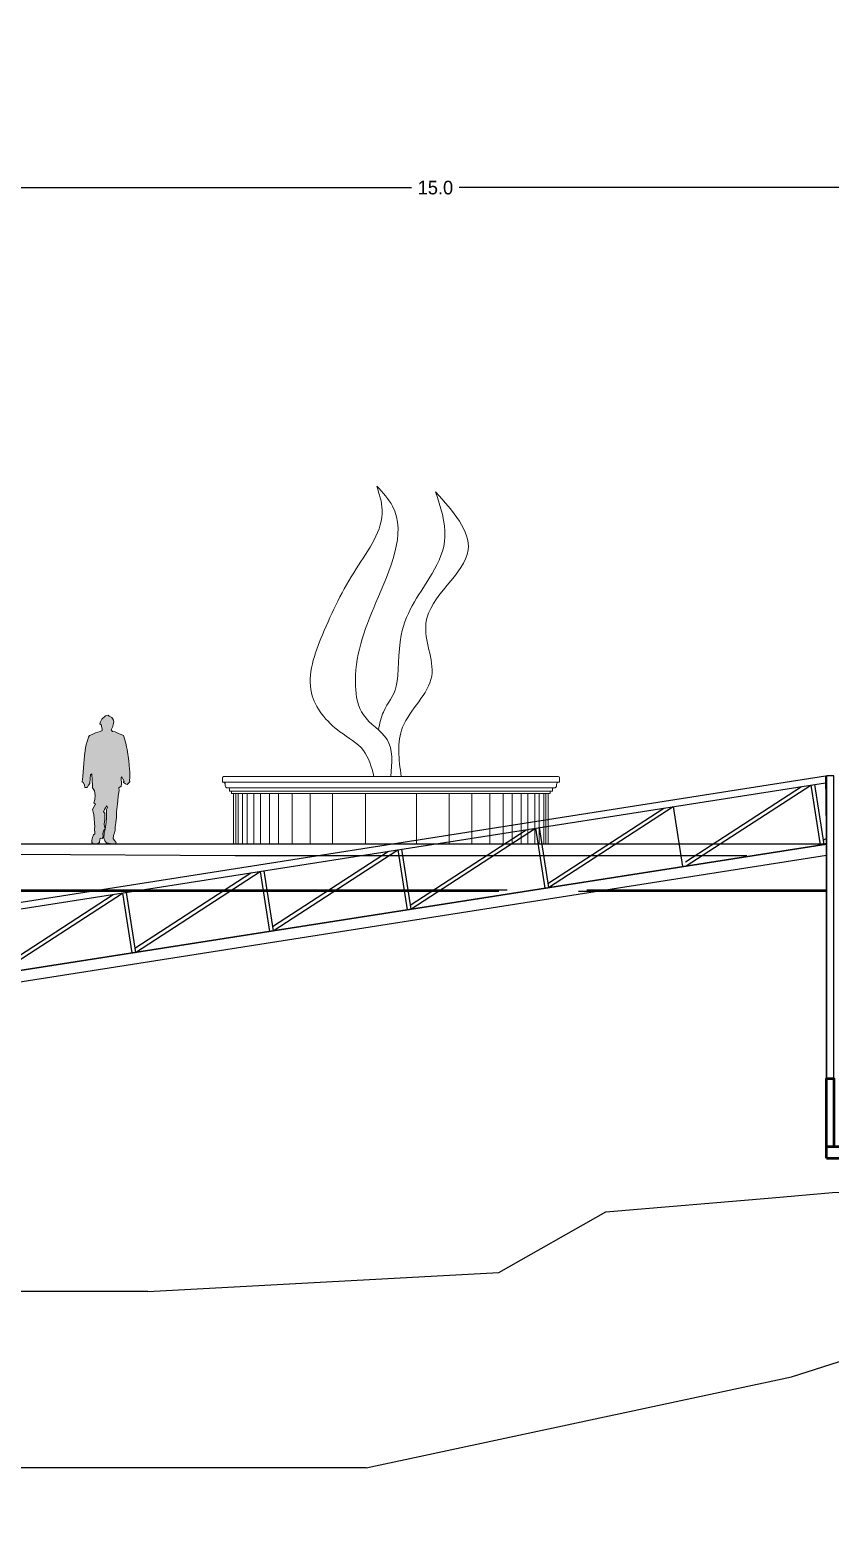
# Model space of a CAD drawing. Header units: metres. Extents: x -57 to 501, y 45 to 307.
# Drawn here: x 94.61 to 105.17, y 244.45 to 264.14 of the extents above; entities that cross this region are included whole.
import ezdxf

# ---------------------------------------------------------------- set-up
doc = ezdxf.new("R2010")
doc.units = ezdxf.units.M
doc.layers.add('atras', color=7, linetype='Continuous')
doc.layers.add('Fachadas', color=253, linetype='Continuous', lineweight=9)
doc.layers.add('mobiliario', color=252, linetype='Continuous', lineweight=9)
doc.dimstyles.get("Standard").update_dxf_attribs({"dimtxt": 0.18, "dimasz": 0.18, "dimexe": 0.18, "dimexo": 0.0625, "dimgap": 0.09, "dimtad": 0, "dimtih": 1, "dimtoh": 1, "dimdec": 1, "dimzin": 0, "dimdsep": 46, "dimtxsty": 'Standard', "dimcen": 0.09, "dimadec": 0, "dimazin": 0, "dimtfac": 1, "dimtdec": 1, "dimtofl": 0, "dimtmove": 0, "dimatfit": 3, "dimfxl": 1, "dimtolj": 1, "dimtzin": 0, "dimarcsym": 0})

# ---------------------------------------------------------------- blocks, each defined once
blk = doc.blocks.new('*D10')
at = {"layer": 'atras', "color": 0, "lineweight": -2, "transparency": 16777216}
for p, q in [((92.461, 264.074), (92.461, 261.874)), ((107.461, 264.074), (107.461, 261.874)), ((92.641, 262.054), (99.646, 262.054)), ((107.281, 262.054), (100.276, 262.054))]:
    blk.add_line(p, q, dxfattribs=at)
at = {"layer": 'atras', "color": 0, "transparency": 16777216}
for points in [[(92.641, 262.084), (92.641, 262.024), (92.461, 262.054)], [(107.281, 262.084), (107.281, 262.024), (107.461, 262.054)]]:
    blk.add_solid(points, dxfattribs=at)
at = {"layer": 'Defpoints', "color": 0, "transparency": 16777216}
for p in [(92.461, 264.137), (107.461, 264.137), (107.461, 262.054)]:
    blk.add_point(p, dxfattribs=at)
at = {"layer": 'atras', "color": 0, "transparency": 16777216, "insert": (99.961, 262.054), "char_height": 0.18, "attachment_point": 5}
blk.add_mtext('\\A1;15.0', dxfattribs=at)

msp = doc.modelspace()

# ---------------------------------------------------------------- hatches: boundary and pattern name
at = {"layer": 'Fachadas', "true_color": 0x22346e}
h = msp.add_hatch(color=159, dxfattribs=at)
h.dxf.hatch_style = 1
edge = h.paths.add_edge_path()
edge.add_line((95.894, 254.638), (95.882, 254.673))
edge.add_line((95.882, 254.673), (95.875, 254.722))
edge.add_line((95.875, 254.722), (95.846, 254.825))
edge.add_line((95.846, 254.825), (95.814, 254.836))
edge.add_line((95.814, 254.836), (95.789, 254.846))
edge.add_line((95.789, 254.846), (95.761, 254.861))
edge.add_line((95.761, 254.861), (95.736, 254.871))
edge.add_line((95.736, 254.871), (95.699, 254.876))
edge.add_line((95.699, 254.876), (95.681, 254.897))
edge.add_line((95.681, 254.897), (95.691, 254.918))
edge.add_line((95.691, 254.918), (95.702, 254.944))
edge.add_line((95.702, 254.944), (95.707, 254.969))
edge.add_line((95.707, 254.969), (95.713, 254.988))
edge.add_line((95.713, 254.988), (95.719, 255.007))
edge.add_line((95.719, 255.007), (95.711, 255.025))
edge.add_line((95.711, 255.025), (95.698, 255.048))
edge.add_line((95.698, 255.048), (95.69, 255.062))
edge.add_line((95.69, 255.062), (95.657, 255.081))
edge.add_line((95.657, 255.081), (95.641, 255.09))
edge.add_line((95.641, 255.09), (95.608, 255.084))
edge.add_line((95.608, 255.084), (95.56, 255.04))
edge.add_line((95.56, 255.04), (95.541, 255.003))
edge.add_line((95.541, 255.003), (95.533, 254.977))
edge.add_line((95.533, 254.977), (95.553, 254.959))
edge.add_line((95.553, 254.959), (95.556, 254.941))
edge.add_line((95.556, 254.941), (95.562, 254.911))
edge.add_line((95.562, 254.911), (95.562, 254.889))
edge.add_line((95.562, 254.889), (95.537, 254.877))
edge.add_line((95.537, 254.877), (95.474, 254.857))
edge.add_line((95.474, 254.857), (95.432, 254.838))
edge.add_line((95.432, 254.838), (95.396, 254.825))
edge.add_line((95.396, 254.825), (95.384, 254.8))
edge.add_line((95.384, 254.8), (95.371, 254.756))
edge.add_line((95.371, 254.756), (95.349, 254.686))
edge.add_line((95.349, 254.686), (95.331, 254.561))
edge.add_line((95.331, 254.561), (95.319, 254.454))
edge.add_line((95.319, 254.454), (95.309, 254.281))
edge.add_line((95.309, 254.281), (95.299, 254.213))
edge.add_line((95.299, 254.213), (95.314, 254.204))
edge.add_line((95.314, 254.204), (95.329, 254.172))
edge.add_line((95.329, 254.172), (95.335, 254.137))
edge.add_line((95.335, 254.137), (95.366, 254.136))
edge.add_line((95.366, 254.136), (95.381, 254.167))
edge.add_line((95.381, 254.167), (95.4, 254.189))
edge.add_line((95.4, 254.189), (95.403, 254.259))
edge.add_line((95.403, 254.259), (95.408, 254.304))
edge.add_line((95.408, 254.304), (95.425, 254.318))
edge.add_line((95.425, 254.318), (95.43, 254.232))
edge.add_line((95.43, 254.232), (95.437, 254.173))
edge.add_line((95.437, 254.173), (95.437, 254.133))
edge.add_line((95.437, 254.133), (95.461, 254.094))
edge.add_line((95.461, 254.094), (95.471, 254.032))
edge.add_line((95.471, 254.032), (95.465, 253.981))
edge.add_line((95.465, 253.981), (95.453, 253.934))
edge.add_line((95.453, 253.934), (95.476, 253.917))
edge.add_line((95.476, 253.917), (95.457, 253.887))
edge.add_line((95.457, 253.887), (95.436, 253.849))
edge.add_line((95.436, 253.849), (95.445, 253.814))
edge.add_line((95.445, 253.814), (95.453, 253.781))
edge.add_line((95.453, 253.781), (95.467, 253.615))
edge.add_line((95.467, 253.615), (95.463, 253.602))
edge.add_line((95.463, 253.602), (95.468, 253.525))
edge.add_line((95.468, 253.525), (95.45, 253.512))
edge.add_line((95.45, 253.512), (95.434, 253.479))
edge.add_line((95.434, 253.479), (95.425, 253.443))
edge.add_line((95.425, 253.443), (95.427, 253.412))
edge.add_line((95.427, 253.412), (95.444, 253.396))
edge.add_line((95.444, 253.396), (95.48, 253.395))
edge.add_line((95.48, 253.395), (95.506, 253.399))
edge.add_line((95.506, 253.399), (95.526, 253.412))
edge.add_line((95.526, 253.412), (95.529, 253.427))
edge.add_line((95.529, 253.427), (95.531, 253.443))
edge.add_line((95.531, 253.443), (95.535, 253.47))
edge.add_line((95.535, 253.47), (95.562, 253.464))
edge.add_line((95.562, 253.464), (95.577, 253.486))
edge.add_line((95.577, 253.486), (95.573, 253.53))
edge.add_line((95.573, 253.53), (95.581, 253.56))
edge.add_line((95.581, 253.56), (95.59, 253.582))
edge.add_line((95.59, 253.582), (95.601, 253.588))
edge.add_line((95.601, 253.588), (95.59, 253.648))
edge.add_line((95.59, 253.648), (95.592, 253.689))
edge.add_line((95.592, 253.689), (95.599, 253.712))
edge.add_line((95.599, 253.712), (95.597, 253.797))
edge.add_line((95.597, 253.797), (95.581, 253.816))
edge.add_line((95.581, 253.816), (95.594, 253.846))
edge.add_line((95.594, 253.846), (95.606, 253.868))
edge.add_line((95.606, 253.868), (95.621, 253.895))
edge.add_line((95.621, 253.895), (95.633, 253.872))
edge.add_line((95.633, 253.872), (95.618, 253.849))
edge.add_line((95.618, 253.849), (95.621, 253.807))
edge.add_line((95.621, 253.807), (95.621, 253.745))
edge.add_line((95.621, 253.745), (95.615, 253.682))
edge.add_line((95.615, 253.682), (95.601, 253.588))
edge.add_line((95.601, 253.588), (95.591, 253.533))
edge.add_line((95.591, 253.533), (95.586, 253.468))
edge.add_line((95.586, 253.468), (95.598, 253.432))
edge.add_line((95.598, 253.432), (95.62, 253.407))
edge.add_line((95.62, 253.407), (95.644, 253.403))
edge.add_line((95.644, 253.403), (95.669, 253.398))
edge.add_line((95.669, 253.398), (95.702, 253.393))
edge.add_spline(control_points=[(95.702, 253.393), (95.715, 253.393), (95.728, 253.393), (95.741, 253.393)], knot_values=[1.132005, 1.132005, 1.132005, 1.132005, 1.134713, 1.134713, 1.134713, 1.134713], weights=[1, 1, 1, 1], degree=3, periodic=0)
edge.add_line((95.741, 253.393), (95.748, 253.411))
edge.add_line((95.748, 253.411), (95.724, 253.44))
edge.add_line((95.724, 253.44), (95.707, 253.464))
edge.add_line((95.707, 253.464), (95.714, 253.502))
edge.add_line((95.714, 253.502), (95.726, 253.539))
edge.add_line((95.726, 253.539), (95.735, 253.576))
edge.add_line((95.735, 253.576), (95.736, 253.62))
edge.add_line((95.736, 253.62), (95.743, 253.67))
edge.add_line((95.743, 253.67), (95.753, 253.744))
edge.add_line((95.753, 253.744), (95.751, 253.816))
edge.add_line((95.751, 253.816), (95.765, 253.921))
edge.add_line((95.765, 253.921), (95.768, 253.963))
edge.add_line((95.768, 253.963), (95.775, 254.023))
edge.add_line((95.775, 254.023), (95.788, 254.098))
edge.add_line((95.788, 254.098), (95.783, 254.133))
edge.add_line((95.783, 254.133), (95.814, 254.154))
edge.add_line((95.814, 254.154), (95.818, 254.18))
edge.add_line((95.818, 254.18), (95.814, 254.264))
edge.add_line((95.814, 254.264), (95.823, 254.278))
edge.add_line((95.823, 254.278), (95.837, 254.252))
edge.add_line((95.837, 254.252), (95.854, 254.219))
edge.add_line((95.854, 254.219), (95.846, 254.213))
edge.add_line((95.846, 254.213), (95.844, 254.202))
edge.add_line((95.844, 254.202), (95.873, 254.188))
edge.add_line((95.873, 254.188), (95.893, 254.176))
edge.add_line((95.893, 254.176), (95.907, 254.189))
edge.add_line((95.907, 254.189), (95.926, 254.214))
edge.add_line((95.926, 254.214), (95.924, 254.236))
edge.add_line((95.924, 254.236), (95.926, 254.268))
edge.add_line((95.926, 254.268), (95.93, 254.347))
edge.add_line((95.93, 254.347), (95.924, 254.374))
edge.add_line((95.924, 254.374), (95.92, 254.438))
edge.add_line((95.92, 254.438), (95.914, 254.488))
edge.add_line((95.914, 254.488), (95.894, 254.638))

# ---------------------------------------------------------------- linework, layer by layer
at = {"color": 9, "true_color": 0xc7c8ca}
for points in [[(99.047, 245.159), (104.662, 246.36), (107.169, 247.161), (112.669, 247.161), (117.714, 247.708), (121.617, 248.131), (122.62, 248.131)], [(99.047, 245.159), (94.147, 245.159), (92.197, 245.159), (90.687, 245.159), (88.997, 245.159), (88.137, 245.159), (87.657, 245.159), (83.913, 244.501), (83.641, 244.453), (83.172, 244.371), (81.967, 244.159), (81.737, 244.159), (80.953, 243.873), (80.253, 243.617), (79.965, 243.512), (79.802, 243.453), (79.53, 243.354), (79.358, 243.291), (79.171, 243.223), (78.997, 243.159), (77.553, 242.862), (76.853, 242.719), (75.634, 242.468)]]:
    msp.add_lwpolyline(points, dxfattribs=at)
at = {"layer": 'atras', "color": 251, "true_color": 0x636466}
for p, q in [((95.177, 253.391), (93.096, 253.391)), ((97.32, 253.391), (95.177, 253.391)), ((98.926, 253.391), (97.32, 253.391)), ((105.12, 253.391), (98.926, 253.391)), ((105.12, 253.241), (105.12, 253.391)), ((94.42, 253.258), (97.32, 253.241)), ((97.32, 253.241), (97.893, 253.241)), ((97.893, 253.241), (104.072, 253.241)), ((105.12, 252.782), (105.12, 253.241)), ((94.619, 252.766), (92.949, 252.766)), ((94.729, 252.782), (92.953, 252.782)), ((100.8, 252.766), (94.619, 252.766)), ((100.91, 252.782), (94.729, 252.782)), ((105.12, 252.766), (101.848, 252.766)), ((105.12, 252.782), (101.958, 252.782)), ((105.12, 252.766), (105.12, 252.782)), ((105.12, 250.816), (105.12, 252.766)), ((105.12, 250.649), (105.12, 250.816)), ((105.12, 250.608), (105.12, 250.649)), ((105.12, 249.942), (105.12, 250.608))]:
    msp.add_line(p, q, dxfattribs=at)
at = {"layer": 'atras', "lineweight": 50}
for p, q in [((105.12, 249.608), (105.12, 249.942)), ((105.12, 249.396), (105.12, 249.608)), ((105.12, 249.246), (105.12, 249.396)), ((106.395, 249.396), (105.12, 249.396)), ((105.12, 249.246), (106.406, 249.246))]:
    msp.add_line(p, q, dxfattribs=at)
at = {"layer": 'atras', "color": 251, "true_color": 0x636466}
for points in [[(92.36, 252.292), (105.108, 254.29)], [(92.36, 252.292), (105.108, 254.29)], [(92.36, 252.292), (105.108, 254.29)], [(92.36, 252.292), (105.108, 254.29)], [(92.411, 252.209), (105.109, 254.199)], [(103.263, 253.156), (104.794, 254.151)], [(103.272, 253.102), (104.915, 254.169), (105.039, 253.379)], [(104.965, 254.177), (105.089, 253.386)], [(105.108, 254.291), (105.12, 253.239)], [(105.22, 250.296), (105.22, 253.391), (105.22, 254.291), (105.12, 254.291), (105.12, 250.296)], [(101.446, 252.871), (102.977, 253.866)], [(101.455, 252.817), (103.098, 253.885), (103.222, 253.094)], [(99.629, 252.586), (101.16, 253.581)], [(99.638, 252.532), (101.281, 253.6), (101.405, 252.809)], [(101.331, 253.608), (101.455, 252.817)], [(105.12, 253.391), (92.42, 251.4)], [(105.12, 253.391), (92.42, 251.4)], [(92.42, 251.4), (105.12, 253.391)], [(105.12, 253.391), (92.42, 251.4)], [(97.821, 252.247), (99.464, 253.315), (99.588, 252.524)], [(99.514, 253.323), (99.638, 252.532)], [(105.08, 253.441), (105.117, 253.465)], [(105.089, 253.386), (105.118, 253.405)], [(105.12, 253.239), (105.12, 253.392)], [(105.122, 253.239), (92.372, 251.24)], [(97.812, 252.301), (99.343, 253.296)], [(95.995, 252.016), (97.526, 253.011)], [(96.004, 251.962), (97.647, 253.03), (97.771, 252.239)], [(97.697, 253.038), (97.821, 252.247)], [(94.178, 251.732), (95.709, 252.726)], [(94.187, 251.677), (95.83, 252.745), (95.954, 251.954)], [(95.88, 252.753), (96.004, 251.962)], [(96.164, 247.487), (100.8, 247.738), (102.211, 248.536), (104.405, 248.724), (105.2, 248.792), (107.62, 248.868)], [(96.164, 247.487), (91.264, 247.487), (89.314, 247.487), (87.804, 247.487), (86.114, 247.487), (85.254, 247.487), (84.774, 247.487), (81.03, 246.829), (80.758, 246.781), (80.289, 246.698), (79.084, 246.487), (78.854, 246.487), (78.07, 246.2), (77.37, 245.945), (77.082, 245.84), (76.919, 245.78), (76.647, 245.681), (76.475, 245.618), (76.288, 245.55), (76.114, 245.487), (74.67, 245.19), (73.97, 245.046), (72.751, 244.796)]]:
    msp.add_lwpolyline(points, dxfattribs=at)
at = {"layer": 'atras', "lineweight": 50}
msp.add_lwpolyline([(105.12, 249.396), (105.12, 250.296), (105.22, 250.296), (105.22, 249.396)], dxfattribs=at)
at = {"layer": 'Fachadas'}
msp.add_lwpolyline([(95.641, 255.09), (95.657, 255.081), (95.69, 255.062), (95.698, 255.048), (95.711, 255.025), (95.719, 255.007), (95.713, 254.988), (95.707, 254.969), (95.702, 254.944), (95.691, 254.918), (95.681, 254.897), (95.699, 254.876), (95.736, 254.871), (95.761, 254.861), (95.789, 254.846), (95.814, 254.836), (95.846, 254.825), (95.875, 254.722), (95.882, 254.673), (95.894, 254.638), (95.914, 254.488), (95.92, 254.438), (95.924, 254.374), (95.93, 254.347), (95.926, 254.268), (95.924, 254.236), (95.926, 254.214), (95.907, 254.189), (95.893, 254.176), (95.873, 254.188), (95.844, 254.202), (95.846, 254.213), (95.854, 254.219), (95.837, 254.252), (95.823, 254.278), (95.814, 254.264), (95.818, 254.18), (95.814, 254.154), (95.783, 254.133), (95.788, 254.098), (95.775, 254.023), (95.768, 253.963), (95.765, 253.921), (95.751, 253.816), (95.753, 253.744), (95.743, 253.67), (95.736, 253.62), (95.735, 253.576), (95.726, 253.539), (95.714, 253.502), (95.707, 253.464), (95.724, 253.44), (95.748, 253.411), (95.741, 253.393), (95.711, 253.392), (95.669, 253.398), (95.644, 253.403), (95.62, 253.407), (95.598, 253.432), (95.586, 253.468), (95.591, 253.533), (95.601, 253.588), (95.615, 253.682), (95.621, 253.745), (95.621, 253.807), (95.618, 253.849), (95.633, 253.872), (95.621, 253.895), (95.606, 253.868), (95.594, 253.846), (95.581, 253.816), (95.597, 253.797), (95.599, 253.712), (95.592, 253.689), (95.59, 253.648), (95.601, 253.588), (95.59, 253.582), (95.581, 253.56), (95.573, 253.53), (95.577, 253.486), (95.562, 253.464), (95.535, 253.47), (95.531, 253.443), (95.529, 253.427), (95.526, 253.412), (95.506, 253.399), (95.48, 253.395), (95.444, 253.396), (95.427, 253.412), (95.425, 253.443), (95.434, 253.479), (95.45, 253.512), (95.468, 253.525), (95.463, 253.602), (95.467, 253.615), (95.453, 253.781), (95.445, 253.814), (95.436, 253.849), (95.457, 253.887), (95.476, 253.917), (95.453, 253.934), (95.465, 253.981), (95.471, 254.032), (95.461, 254.094), (95.437, 254.133), (95.437, 254.173), (95.43, 254.232), (95.425, 254.318), (95.408, 254.304), (95.403, 254.259), (95.4, 254.189), (95.381, 254.167), (95.366, 254.136), (95.335, 254.137), (95.329, 254.172), (95.314, 254.204), (95.299, 254.213), (95.309, 254.281), (95.319, 254.454), (95.331, 254.561), (95.349, 254.686), (95.371, 254.756), (95.384, 254.8), (95.396, 254.825), (95.432, 254.838), (95.474, 254.857), (95.537, 254.877), (95.562, 254.889), (95.562, 254.911), (95.556, 254.941), (95.553, 254.959), (95.533, 254.977), (95.541, 255.003), (95.56, 255.04), (95.608, 255.084), (95.641, 255.09)], dxfattribs=at)
for points in [[(99.15, 254.281), (99.01, 254.628), (98.701, 254.874), (98.325, 255.385), (98.47, 256.153), (98.917, 257.025), (99.259, 257.804), (99.187, 258.115)], [(99.373, 254.281), (99.322, 254.773), (99.01, 255.095), (98.906, 255.479), (99.176, 256.579), (99.395, 257.851), (99.187, 258.115)], [(99.51, 254.281), (99.528, 254.933), (99.912, 255.609), (99.836, 256.305), (100.394, 257.273), (99.962, 258.04)]]:
    msp.add_spline(points, degree=3, dxfattribs=at)
msp.add_open_spline([(99.211, 254.898), (99.222, 254.983), (99.296, 255.246), (99.498, 255.387), (99.438, 256.318), (99.897, 256.862), (100.156, 257.449), (100.029, 257.838), (99.962, 258.04)], degree=3, knots=[0.650662, 0.650662, 0.650662, 0.650662, 0.903833, 1.436938, 2.028118, 2.877563, 3.41435, 3.998765, 3.998765, 3.998765, 3.998765], dxfattribs=at)
at = {"layer": 'mobiliario'}
for p, q in [((97.15, 254.266), (97.15, 254.207)), ((97.15, 254.207), (97.157, 254.207)), ((97.157, 254.207), (99.373, 254.207)), ((97.165, 254.281), (99.373, 254.281)), ((97.187, 254.177), (97.187, 254.162)), ((97.216, 254.133), (97.228, 254.133)), ((97.228, 254.133), (99.373, 254.133)), ((97.242, 254.118), (97.242, 254.088)), ((101.582, 254.281), (99.373, 254.281)), ((101.59, 254.207), (99.373, 254.207)), ((101.519, 254.133), (99.373, 254.133)), ((101.504, 254.118), (101.504, 254.088)), ((101.53, 254.133), (101.519, 254.133)), ((101.56, 254.177), (101.56, 254.162)), ((101.597, 254.207), (101.59, 254.207)), ((101.597, 254.266), (101.597, 254.207)), ((97.242, 254.088), (97.27, 254.088)), ((97.27, 254.088), (99.373, 254.088)), ((97.27, 254.088), (97.27, 254.059)), ((97.27, 254.059), (99.373, 254.059)), ((97.298, 253.391), (97.298, 254.059)), ((97.328, 253.391), (97.328, 254.059)), ((97.357, 253.391), (97.357, 254.059)), ((97.417, 253.391), (97.417, 254.059)), ((97.476, 253.391), (97.476, 254.059)), ((97.565, 253.391), (97.565, 254.059)), ((97.654, 253.391), (97.654, 254.059)), ((97.772, 253.391), (97.772, 254.059)), ((97.891, 253.391), (97.891, 254.059)), ((98.069, 253.391), (98.069, 254.059)), ((98.306, 253.391), (98.306, 254.059)), ((98.603, 253.391), (98.603, 254.059)), ((99.037, 253.391), (99.037, 254.059)), ((101.477, 254.088), (99.373, 254.088)), ((101.477, 254.059), (99.373, 254.059)), ((99.71, 253.391), (99.71, 254.059)), ((100.144, 253.391), (100.144, 254.059)), ((100.441, 253.391), (100.441, 254.059)), ((100.678, 253.391), (100.678, 254.059)), ((100.856, 253.391), (100.856, 254.059)), ((100.974, 253.391), (100.974, 254.059)), ((101.093, 253.391), (101.093, 254.059)), ((101.182, 253.391), (101.182, 254.059)), ((101.271, 253.391), (101.271, 254.059)), ((101.33, 253.391), (101.33, 254.059)), ((101.39, 253.391), (101.39, 254.059)), ((101.419, 253.391), (101.419, 254.059)), ((101.449, 253.391), (101.449, 254.059)), ((101.504, 254.088), (101.477, 254.088)), ((101.477, 254.088), (101.477, 254.059))]:
    msp.add_line(p, q, dxfattribs=at)
for centre, radius, start, end in [((97.165, 254.266), 0.0148, 90, 180.0001), ((97.157, 254.177), 0.0296, 0, 90), ((97.216, 254.162), 0.0296, 180, 270), ((97.228, 254.118), 0.0148, 0, 90), ((101.519, 254.118), 0.0148, 90.0001, 180.0001), ((101.53, 254.162), 0.0296, 270.0001, 0.0001), ((101.59, 254.177), 0.0296, 90.0001, 180.0001), ((101.582, 254.266), 0.0148, 0.0001, 90.0001)]:
    msp.add_arc(centre, radius, start, end, dxfattribs=at)

# ---------------------------------------------------------------- dimensions: what is measured, and where the dimension line sits
at = {"layer": 'atras', "color": 252, "true_color": 0x939598}
dim = msp.add_linear_dim(base=(107.461, 262.054), p1=(92.461, 264.137), p2=(107.461, 264.137), dimstyle='Standard', dxfattribs=at)
dim.commit()
dim.dimension.update_dxf_attribs({"geometry": '*D10', "text_midpoint": (99.961, 262.054)})

doc.saveas('drawing.dxf')
